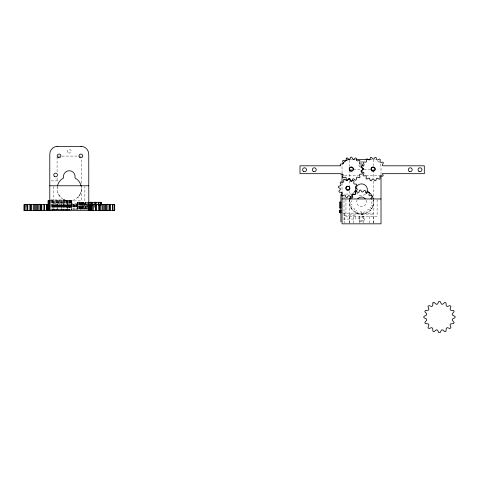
<?xml version="1.0" encoding="UTF-8"?>
<svg xmlns="http://www.w3.org/2000/svg" width="479" height="479" viewBox="0 0 479 479"><rect width="100%" height="100%" fill="white"/><g stroke="black" fill="none" stroke-linecap="round" stroke-linejoin="round"><path stroke-width="0.36" stroke-dasharray="2.4 1.8" d="M57.091 188.427L57.091 189.025M349.353 201.611L349.353 202.21M81.448 189.025L81.448 188.463M373.704 202.21L373.704 201.647M351.664 200.659L351.592 201.605L349.748 202.827L349.862 203.809L351.951 204.557L352.245 205.461L351.005 207.293L351.496 208.161L353.706 208.048L354.328 208.772L353.885 210.94L354.664 211.55L356.669 210.604L357.514 211.035L357.939 213.209L358.891 213.472L360.376 211.832L361.328 211.904L362.549 213.754L363.531 213.634L364.279 211.544L365.178 211.251L367.016 212.49L367.878 212.005L367.77 209.79L368.489 209.173L370.662 209.616L371.273 208.832L370.327 206.832L370.752 205.982L372.931 205.563L373.195 204.605L371.554 203.12L371.626 202.174L373.476 200.952L373.357 199.965M57.163 187.415L57.252 186.756A12.179 12.179 0 0 0 69.174 200.905A12.179 12.179 0 0 0 81.322 186.942M349.419 200.593L349.508 199.935A12.179 12.179 0 0 0 361.555 214.089A12.179 12.179 0 0 0 373.536 199.881M80.969 192.121L80.508 193.426L80.717 192.893M373.225 205.305L372.764 206.611L372.973 206.072M80.059 194.378L79.358 195.552L79.658 195.091M372.315 207.563L371.614 208.736L371.914 208.275M78.712 196.426L77.778 197.444L78.179 197.037M370.968 209.604L370.033 210.628L370.435 210.221M361.98 214.083L361.489 214.089L363.25 213.969M70.539 200.839L69.269 200.905L69.724 200.899M362.28 214.065L361.471 214.089L362.795 214.023M57.833 156.094L81.448 156.094M349.353 159.537L351.562 159.537M370.297 159.537L371.758 159.537M349.353 169.279L361.16 169.279M364.112 169.279L373.704 169.279M344.611 175.368L358.735 175.368M366.064 175.368L380.26 175.368M51.247 180.876L59.24 180.876M345.694 194.055L352.215 194.055M50.529 199.935L64.497 199.935L65.701 200.372M50.63 200.719L71.868 200.719L71.868 209.233M57.091 200.905L81.448 200.905L81.448 158.333M52.013 202.168L63.294 202.168L63.294 205.862L52.013 205.868M87.998 202.3L77.37 202.3L77.37 209.257M53.684 203.27L84.861 203.27L84.861 186.505M71.521 204.617L88.328 204.617M50.576 204.802L69.347 204.802M342.784 213.113L373.704 213.113M349.353 214.089L373.704 214.089M344.269 215.352L355.55 215.352L355.55 219.047L344.269 219.053M355.262 212.353L357.963 213.556M356.753 213.113L357.202 213.293M64.946 200.114L63 199.168M352.556 210.149L349.909 205.563M60.3 196.965L57.648 192.378M350.975 207.994L351.191 208.353M58.719 194.809L58.935 195.169M381.015 174.763L381.015 167.327A7.796 7.796 0 0 0 377.769 161.004M377.117 199.689L377.117 216.448L345.94 216.448L345.94 199.689M373.704 159.537L373.704 165.8M373.704 170.021L373.704 178.242M373.704 181.164L373.704 197.198M373.704 199.743L373.704 223.831M373.231 216.448L373.231 223.831M369.333 216.448L369.333 223.831M363.489 216.448L363.489 223.831M359.591 216.448L359.591 223.831M353.741 216.448L353.741 223.831M349.85 216.448L349.85 223.094M349.353 160.231L349.353 166.494M349.353 170.021L349.353 178.194M349.353 180.936L349.353 185.624M349.353 190.822L349.353 194.54M349.353 199.743L349.353 223.088M344.269 213.113L344.269 223.088M344.006 196.456L344.006 221.885M342.042 173.266L342.042 167.327A7.796 7.796 0 0 1 342.545 164.584M342.042 182.918L342.042 192.57M94.177 205.078L94.177 209.257M94.022 205.078L94.022 209.257M87.998 202.994L87.998 209.257M87.483 204.617L87.483 209.311M87.31 202.3L87.31 209.257M87.058 204.617L87.058 209.311M86.956 204.617L86.956 209.311M86.513 202.3L86.561 209.257M85.663 202.3L85.663 209.257M85.561 202.3L85.561 209.257M85.31 204.617L85.31 209.311M85.136 202.3L85.136 209.257M84.615 204.617L84.615 209.311M84.328 209.311L84.286 202.3L84.28 209.257M83.825 202.3L83.825 209.257M83.669 204.617L83.669 209.311M83.101 204.617L83.101 209.311M83.071 202.3L83.071 209.257M82.963 202.3L82.963 209.257M82.448 204.617L82.448 209.311M82.352 202.3L82.352 209.257M82.286 202.3L82.286 209.257M82.154 204.617L82.154 209.311M81.951 202.3L81.951 209.257M81.508 202.3L81.508 209.257M81.466 204.617L81.466 209.311M81.328 202.3L81.328 209.257M80.969 203.27L80.969 210.646M80.514 202.3L80.514 209.257M80.179 202.3L80.179 209.257M80.089 202.3L80.089 209.257M79.867 202.3L79.813 209.311M79.712 204.617L79.712 209.311M79.568 202.3L79.574 209.257M79.286 202.3L79.292 209.311M79.119 202.3L79.119 209.257M78.628 202.3L78.628 209.257M78.442 204.617L78.436 209.311M77.909 202.3L77.981 209.311M77.646 202.3L77.646 209.257M77.484 202.3L77.484 209.257M77.227 204.617L77.227 209.311M77.113 204.617L77.113 209.311M77.077 203.27L77.077 210.646M76.502 204.617L76.502 209.311M76.442 204.617L76.442 209.311M76.101 204.617L76.101 209.311M75.664 204.617L75.664 209.311M75.484 204.617L75.484 209.311M74.67 204.617L74.67 209.311M74.335 204.617L74.335 209.311M74.239 204.617L74.239 209.311M74.023 204.617L74.023 209.311M73.73 204.617L73.724 209.311M73.443 204.617L73.443 209.311M73.371 204.617L73.371 209.311M73.269 204.617L73.269 209.311M72.784 204.617L72.784 209.311M72.066 204.617L72.066 209.311M71.748 200.719L71.802 209.311M71.64 204.617L71.64 209.311M71.593 200.719L71.521 209.311M71.329 200.719L71.329 209.233M71.227 203.27L71.227 210.646M70.611 200.719L70.611 209.233M70.12 200.719L70.12 209.233M70.024 200.719L70.024 209.233M69.952 200.719L69.952 209.233M69.665 200.719L69.671 209.233M69.365 200.719L69.347 210.646M69.15 200.719L69.215 210.646M69.06 200.719L69.06 209.233M68.874 204.802L68.874 210.646M68.725 200.719L68.725 209.233M68.497 204.802L68.497 210.646M67.91 200.719L67.91 209.233M67.731 200.719L67.731 209.233M67.665 204.802L67.665 210.646M67.515 204.802L67.515 210.646M67.335 203.27L67.419 210.646M67.288 200.719L67.288 209.233M67.12 204.802L67.06 210.646M66.952 200.719L66.952 209.233M66.886 200.719L66.886 209.233M66.701 204.802L66.701 210.646M66.276 200.719L66.288 210.646M66.168 200.719L66.168 209.233M66.126 204.802L66.126 210.646M65.701 204.802L65.701 210.646M65.413 200.719L65.342 210.646M64.946 200.719L64.946 209.233M64.887 204.802L64.887 210.646M64.797 200.719L64.797 209.233M64.102 200.719L64.06 210.646M63.905 204.802L63.905 210.646M63.677 200.719L63.677 209.233M63.575 200.719L63.575 209.233M63.348 204.802L63.348 210.646M62.989 204.802L62.989 210.646M62.725 200.719L62.671 209.233M62.426 204.802L62.426 210.646M61.947 204.802L61.947 210.646M61.929 200.719L61.929 209.233M61.707 204.802L61.707 210.646M61.486 203.27L61.486 210.646M61.24 200.719L61.312 210.646M60.947 200.719L60.947 209.233M60.725 204.802L60.725 210.646M60.288 200.719L60.306 210.646M59.725 200.719L59.725 209.233M59.48 204.802L59.48 210.646M59.067 200.719L59.067 210.646M58.773 200.719L58.773 209.233M58.474 204.802L58.474 210.646M58.085 200.719L58.085 210.646M57.851 204.802L57.851 209.916M57.594 203.27L57.594 209.91M57.36 204.802L57.36 210.646M57.288 200.719L57.336 209.233M57.091 156.825L57.091 172.129M57.091 177.96L57.091 180.876M57.091 199.935L57.091 209.904M56.803 204.802L56.803 210.646M56.432 200.719L56.444 210.646M56.33 200.719L56.33 209.233M55.911 200.719L55.887 210.646M55.726 204.802L55.726 210.646M55.055 200.719L55.061 209.233M54.905 204.802L54.905 210.646M54.6 200.719L54.6 209.233M54.45 204.802L54.45 210.646M54.091 204.802L54.091 210.646M53.846 200.719L53.846 209.233M53.684 186.505L53.666 210.646M53.504 204.802L53.504 210.646M53.121 200.719L53.091 210.646M52.726 200.719L52.672 210.646M52.373 204.802L52.373 210.646M52.283 200.719L52.277 210.646M52.103 200.719L52.127 210.646M52.013 199.935L52.013 209.904M51.289 200.719L51.295 210.646M50.954 200.719L50.918 210.646M26.117 204.617L26.117 209.311M25.932 205.287L25.932 209.311M366.058 200.114A4.874 4.874 0 0 1 361.525 206.778A4.874 4.874 0 0 1 356.999 200.114M374.638 159.663A7.796 7.796 0 0 1 375.362 159.836M347.281 159.968A7.796 7.796 0 0 1 347.976 159.758M360.513 165.956A1.85 1.85 0 0 1 359.687 164.572M360.513 162.854A1.85 1.85 0 0 1 362.208 162.686M352.712 193.504A12.179 12.179 0 0 1 353.897 192.414M365.453 194.061A5.844 5.844 0 0 1 356.621 192.911M363.597 166.47A2.922 2.922 0 0 1 362.872 167.003M360.453 167.123A2.922 2.922 0 0 1 358.651 163.872M360.998 161.531A2.922 2.922 0 0 1 362.603 161.686M86.106 209.311L86.106 204.617L86.052 209.311M80.717 209.311L80.717 204.617L80.67 209.311M360.603 220.562A1.85 1.85 0 0 0 363.381 218.963A1.85 1.85 0 0 0 360.603 217.358A1.85 1.85 0 0 0 360.603 220.562M68.347 152.825A1.85 1.85 0 0 0 71.12 151.226A1.85 1.85 0 0 0 68.347 149.622A1.85 1.85 0 0 0 68.347 152.825M68.347 207.383A1.85 1.85 0 0 0 71.12 205.778A1.85 1.85 0 0 0 68.347 204.174A1.85 1.85 0 0 0 68.347 207.383M360.064 221.49A2.922 2.922 0 0 0 364.453 218.963A2.922 2.922 0 0 0 360.064 216.43A2.922 2.922 0 0 0 360.064 221.49"/><path stroke-width="0.72" d="M340.886 210.419C339.024 209 339.102 214.083 340.886 212.562M350.023 199.168L350.287 198.216L352.466 197.791L352.891 196.947L351.945 194.941L352.556 194.163L354.729 194.606L355.448 193.989L355.34 191.774L356.202 191.289L358.041 192.528L358.945 192.229L359.687 190.145L360.669 190.025L361.89 191.875L362.843 191.947L364.327 190.301L365.285 190.57L365.705 192.744L366.555 193.175L368.555 192.223L369.333 192.833L368.89 195.007L369.513 195.725L371.722 195.618L372.213 196.48L370.974 198.318L371.267 199.222M57.091 146.37L81.448 146.37M349.442 159.543L349.383 159.549A7.796 7.796 0 0 0 342.838 163.902M353.041 159.537L354.514 159.537M355.993 159.537L370.297 159.537M49.786 185.774L88.753 185.774M342.042 198.959L381.015 198.959M50.349 200.719L48.14 200.719L48.14 210.646L114.709 210.646L114.667 204.617M88.262 202.3L101.093 202.3L101.093 205.078M88.328 204.617L114.709 204.617M339.815 210.227L340.886 210.227M339.815 212.76L340.886 212.76M339.815 212.562L339.839 210.227M381.015 175.422L381.015 223.831L342.042 223.831L342.042 192.336M342.042 173.949L342.042 182.176M340.886 194.666L340.886 221.885M340.791 210.419L340.791 212.562M114.529 204.617L114.529 210.646M114.463 204.617L114.463 210.646M113.02 204.617L113.02 210.646M112.457 204.617L112.457 210.646M110.266 204.617L110.266 210.646M109.835 204.617L109.835 210.646M109.583 204.617L109.583 210.646M109.002 204.617L109.002 210.646M107.092 204.617L107.092 210.646M106.212 204.617L106.212 210.646M105.602 204.617L105.602 210.646M104.626 204.617L104.626 210.646M103.29 204.617L103.29 210.646M102.338 204.617L102.338 210.646M100.979 202.3L100.955 210.646M100.818 202.3L100.818 205.078M100.554 202.3L100.554 205.078M99.991 204.617L99.991 210.646M99.428 204.617L99.428 210.646M98.896 202.3L98.896 205.078M98.554 204.617L98.554 210.646M98.285 202.3L98.285 205.078M96.614 204.617L96.614 210.646M96.111 202.3L96.111 205.078M95.8 204.617L95.8 210.646M95.501 202.3L95.501 205.078M95.393 202.3L95.441 210.646M94.638 202.3L94.638 205.078M93.237 204.617L93.237 210.646M92.8 202.3L92.8 205.078M92.698 204.617L92.698 210.646M91.902 202.3L91.902 205.078M91.333 204.617L91.333 210.646M91.196 204.617L91.196 210.646L91.154 202.3M90.268 204.617L90.268 210.646M90.172 202.3L90.172 205.078M89.657 204.617L89.657 210.646M89.549 204.617L89.549 210.646M88.95 202.3L88.95 205.078M88.795 204.617L88.795 210.646L88.753 154.148A7.796 7.796 0 0 0 80.963 146.352M49.888 200.719L49.888 210.646M49.786 210.646L49.786 154.148A7.796 7.796 0 0 1 57.582 146.352M49.403 200.719L49.403 210.646M48.421 200.719L48.421 210.646M48.259 200.719L48.259 210.646M47.014 204.617L47.014 210.646M46.637 204.617L46.637 210.646M44.601 204.617L44.601 210.646M44.427 204.617L44.427 210.646M43.9 204.617L43.9 210.646M41.799 204.617L41.799 210.646M41.008 204.617L41.008 210.646M40.847 204.617L40.847 210.646M39.937 204.617L39.937 210.646M38.26 204.617L38.26 210.646M37.326 204.617L37.326 210.646M36.338 204.617L36.338 210.646M35.344 204.617L35.344 210.646M34.356 204.617L34.356 210.646M33.422 204.617L33.422 210.646M31.746 204.617L31.746 210.646M30.836 204.617L30.836 210.646M30.674 204.617L30.674 210.646M29.884 204.617L29.884 210.646M27.782 204.617L27.782 210.646M27.255 204.617L27.255 210.646M27.081 204.617L27.081 210.646M25.046 204.617L25.046 210.646M24.669 204.617L24.669 210.646M357.747 198.839A4.874 4.874 0 0 1 365.309 198.839M356.154 192.037A5.844 5.844 0 0 1 358.358 184.822A5.844 5.844 0 0 1 365.836 185.786A5.844 5.844 0 0 1 366.142 193.324M349.664 199.156A12.179 12.179 0 0 1 350.436 196.869M355.131 191.54A12.179 12.179 0 0 1 355.849 191.133M367.201 191.133A12.179 12.179 0 0 1 373.375 199.084M57.402 185.978A12.179 12.179 0 0 1 63.593 177.948A5.844 5.844 0 0 1 69.269 170.71A5.844 5.844 0 0 1 74.946 177.948A12.179 12.179 0 0 1 81.185 186.187M363.154 168.458L363.142 169.41L361.376 170.746L361.561 171.722L363.687 172.332L364.04 173.212L362.92 175.128L363.465 175.955L365.663 175.703L366.327 176.386L366.028 178.583L366.842 179.14L368.782 178.068L369.656 178.439L370.213 180.583L371.183 180.787L372.56 179.056L373.512 179.068L374.853 180.834L375.823 180.649L376.434 178.523L377.32 178.17L379.23 179.29L380.063 178.745L379.811 176.547L380.488 175.883L382.685 176.182L383.248 175.368L382.308 173.679L424.31 173.679L424.31 165.806L382.733 165.806L382.272 164.89L383.392 162.98L382.853 162.147L380.649 162.399L379.985 161.722L380.29 159.525L379.47 158.962L377.536 160.04L376.662 159.663L376.099 157.519L375.129 157.316L373.752 159.052L372.8 159.04L371.464 157.274L370.489 157.453L369.878 159.585L368.998 159.938L367.082 158.818L366.255 159.357L366.507 161.561L365.824 162.225L363.627 161.92L363.07 162.74L364.142 164.674L363.771 165.548L361.627 166.111L361.423 167.081L363.154 168.458M346.293 158.256L346.137 160.465L345.347 160.998L343.245 160.297L342.545 160.998L343.245 163.099L342.719 163.89L340.509 164.046L340.126 164.962L340.856 165.806L300.004 165.806L300.004 173.679L340.347 173.679L340.509 174.063L342.719 174.218L343.245 175.009L342.545 177.11L343.245 177.811L345.347 177.11L346.137 177.637L346.293 179.847L347.209 180.23L348.886 178.775L349.814 178.96L350.808 180.942L351.796 180.942L352.789 178.96L353.724 178.775L355.394 180.23L356.31 179.847L356.466 177.637L357.256 177.11L359.358 177.811L360.058 177.11L359.358 175.009L359.891 174.218L362.1 174.063L362.477 173.147L361.028 171.47L361.214 170.542L363.196 169.548L363.196 168.56L361.214 167.566L361.028 166.632L362.477 164.962L362.1 164.046L359.891 163.89L359.358 163.099L360.058 160.998L359.358 160.297L357.256 160.998L356.466 160.465L356.31 158.256L355.394 157.878L353.724 159.327L352.789 159.142L351.796 157.16L350.808 157.16L349.814 159.142L348.886 159.327L347.209 157.878L346.293 158.256M432.896 302.908L432.693 305.806L431.657 306.5L428.903 305.578L427.981 306.5L428.903 309.254L428.208 310.29L425.31 310.494L424.813 311.697L426.717 313.889L426.472 315.11L423.873 316.409L423.873 317.709L426.472 319.008L426.717 320.229L424.813 322.427L425.31 323.624L428.208 323.834L428.903 324.87L427.981 327.624L428.903 328.54L431.657 327.624L432.693 328.313L432.896 331.211L434.1 331.707L436.291 329.809L437.513 330.049L438.812 332.648L440.111 332.648L441.41 330.049L442.632 329.809L444.829 331.707L446.027 331.211L446.236 328.313L447.272 327.624L450.026 328.54L450.943 327.624L450.026 324.87L450.715 323.834L453.613 323.624L454.11 322.427L452.212 320.229L452.451 319.008L455.05 317.709L455.05 316.409L452.451 315.11L452.212 313.889L454.11 311.697L453.613 310.494L450.715 310.29L450.026 309.254L450.943 306.5L450.026 305.578L447.272 306.5L446.236 305.806L446.027 302.908L444.829 302.411L442.632 304.315L441.41 304.069L440.111 301.471L438.812 301.471L437.513 304.069L436.291 304.315L434.1 302.411L432.896 302.908M343.85 179.577L343.694 181.786L342.868 182.367L340.695 181.948L340.09 182.733L341.054 184.726L340.635 185.642L338.539 186.361L338.408 187.343L340.246 188.588L340.335 189.594L338.881 191.265L339.258 192.181L341.473 192.342L342.054 193.169L341.629 195.342L342.413 195.947L344.407 194.977L345.329 195.402L346.048 197.498L347.03 197.623L348.275 195.791L349.281 195.701L350.951 197.15L351.867 196.773L352.029 194.564L352.849 193.983L355.029 194.402L355.628 193.618L354.664 191.624L355.089 190.708L357.178 189.989L357.31 189.007L355.478 187.762L355.382 186.756L356.837 185.086L356.46 184.17L354.25 184.008L353.67 183.182L354.089 181.008L353.304 180.403L351.311 181.373L350.394 180.948L349.67 178.853L348.688 178.721L347.449 180.559L346.443 180.649L344.766 179.194L343.85 179.577M340.85 202.138L339.425 202.138L339.425 207.982L340.85 207.982L340.85 202.138M47.732 204.617L23.95 204.617L23.95 210.646L47.732 210.646L47.732 204.617M350.365 170.686A1.85 1.85 0 0 0 353.143 169.081A1.85 1.85 0 0 0 350.365 167.482A1.85 1.85 0 0 0 350.365 170.686M372.201 170.686A1.85 1.85 0 0 0 374.979 169.081A1.85 1.85 0 0 0 372.201 167.482A1.85 1.85 0 0 0 372.201 170.686M346.94 189.78A1.85 1.85 0 0 0 349.718 188.175A1.85 1.85 0 0 0 346.94 186.576A1.85 1.85 0 0 0 346.94 189.78M58.109 157.507A1.85 1.85 0 0 0 60.887 155.903A1.85 1.85 0 0 0 58.109 154.298A1.85 1.85 0 0 0 58.109 157.507M79.945 157.507A1.85 1.85 0 0 0 82.723 155.903A1.85 1.85 0 0 0 79.945 154.298A1.85 1.85 0 0 0 79.945 157.507M54.684 176.595A1.85 1.85 0 0 0 57.456 174.997A1.85 1.85 0 0 0 54.684 173.392A1.85 1.85 0 0 0 54.684 176.595M346.844 189.947A2.048 2.048 0 0 0 349.909 188.175A2.048 2.048 0 0 0 346.844 186.403A2.048 2.048 0 0 0 346.844 189.947M303.566 171.422A1.946 1.946 0 0 0 306.488 169.734A1.946 1.946 0 0 0 303.566 168.045A1.946 1.946 0 0 0 303.566 171.422M313.308 171.422A1.946 1.946 0 0 0 316.23 169.734A1.946 1.946 0 0 0 313.308 168.045A1.946 1.946 0 0 0 313.308 171.422M350.233 170.919A2.12 2.12 0 0 0 353.412 169.081A2.12 2.12 0 0 0 350.233 167.249A2.12 2.12 0 0 0 350.233 170.919M419.005 171.422A1.946 1.946 0 0 0 421.927 169.734A1.946 1.946 0 0 0 419.005 168.045A1.946 1.946 0 0 0 419.005 171.422M409.264 171.422A1.946 1.946 0 0 0 412.185 169.734A1.946 1.946 0 0 0 409.264 168.045A1.946 1.946 0 0 0 409.264 171.422M372.075 170.901A2.102 2.102 0 0 0 375.231 169.081A2.102 2.102 0 0 0 372.075 167.267A2.102 2.102 0 0 0 372.075 170.901"/></g></svg>
